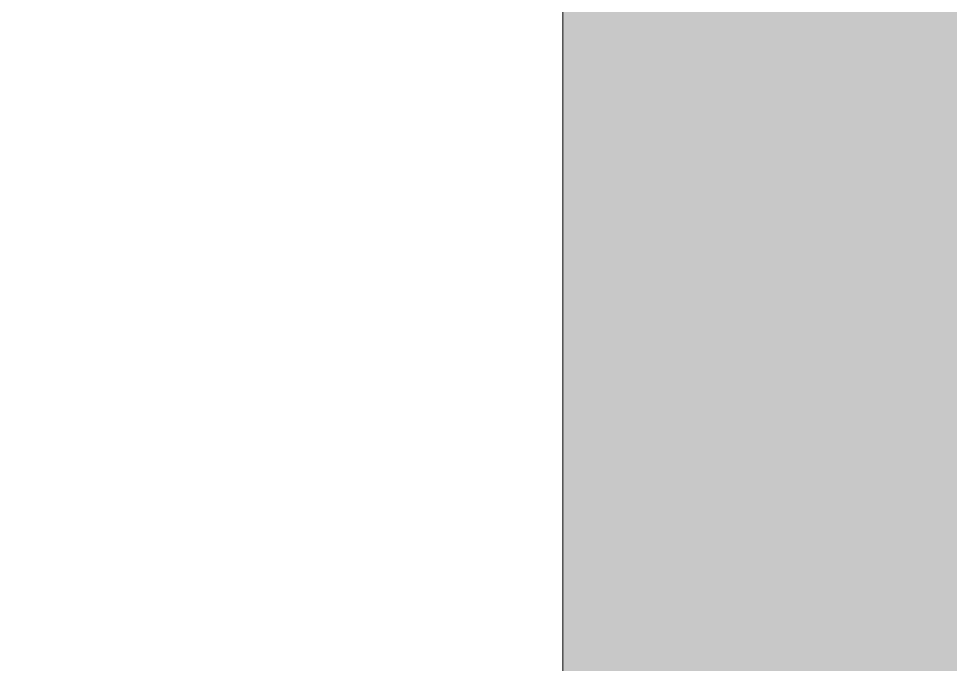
# Model space of a CAD drawing. Header units: inches. Extents: x -4169 to -1846, y 9706 to 12377.
# Drawn here: x -3462.813965 to -3462.811457, y 10510.041136 to 10510.042876 of the extents above; entities that cross this region are included whole.
import ezdxf

# ---------------------------------------------------------------- set-up
doc = ezdxf.new("R2010")
doc.units = ezdxf.units.IN
doc.header["$MEASUREMENT"] = 0
doc.layers.add('P-PIPE', color=3, linetype='Continuous', lineweight=9)
doc.layers.add('S-BEAM', color=12, linetype='Continuous', lineweight=9)

# ---------------------------------------------------------------- blocks, each defined once
blk = doc.blocks.new('Dimension Lumber - LVL - 3_5X5_5-V115-ENLARGED RCP - 1ST FLOOR PLAN')
at = {"layer": 'S-BEAM'}
h = blk.add_hatch(color=256, dxfattribs=at)
h.paths.add_polyline_path([(-35.775, -1.75), (-21.7387633, -1.75), (-21.7387633, 1.75), (-35.775, 1.75), (-35.775, -1.2509929)], flags=0)
h.paths.add_polyline_path([(13.4189817, -1.75), (33.65, -1.75), (33.65, 1.75), (-11.1211226, 1.75), (-11.1211226, -1.75), (13.0307302, -1.75)], flags=0)
h.paths.add_polyline_path([(-19.3637633, -1.75), (-17.7387633, -1.75), (-17.7387633, 1.75), (-19.3637633, 1.75), (-19.3637633, -1.2509929)], flags=0)
h.paths.add_polyline_path([(-15.3637633, -1.75), (-13.4961226, -1.75), (-13.4961226, 1.75), (-15.3637633, 1.75), (-15.3637633, -1.2509929)], flags=0)

msp = doc.modelspace()

# ---------------------------------------------------------------- linework, layer by layer
at = {"layer": 'P-PIPE'}
msp.add_line((-3462.8125, 10649.8579276), (-3462.8125, 10411.1208646), dxfattribs=at)

# ---------------------------------------------------------------- block references
at = {"layer": 'S-BEAM'}
msp.add_blockref('Dimension Lumber - LVL - 3_5X5_5-V115-ENLARGED RCP - 1ST FLOOR PLAN', (-3443.4487367, 10511.7893961), dxfattribs=at)

doc.saveas('drawing.dxf')
